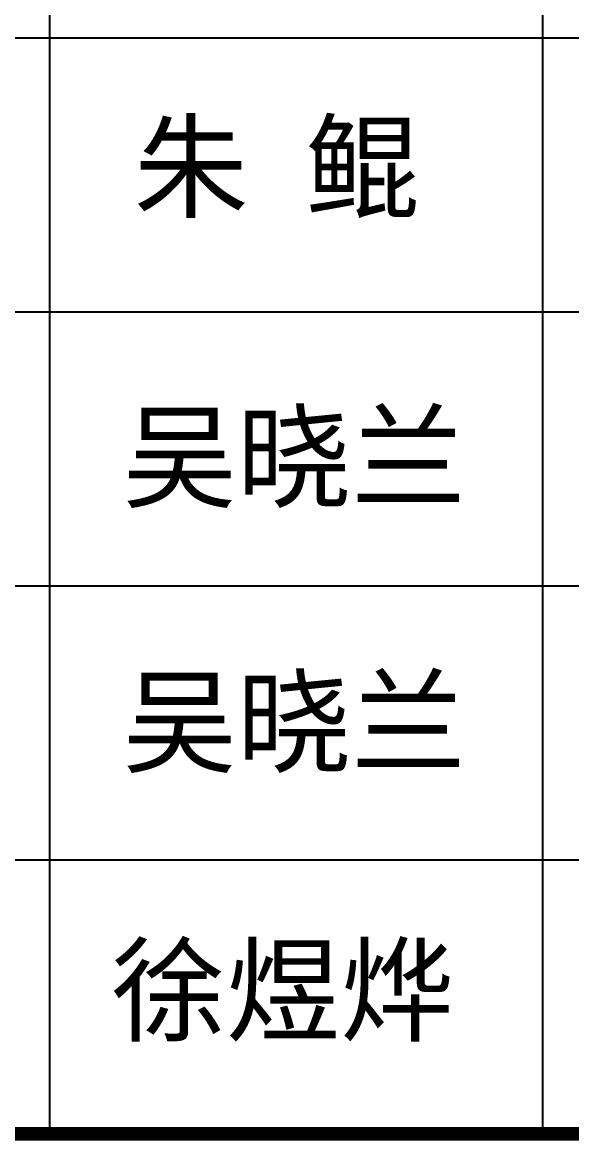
# Model space of a CAD drawing. Extents: x 1728470 to 1835391, y -157368 to 197905.
# Drawn here: x 1812204 to 1814410, y -4649 to -160 of the extents above; entities that cross this region are included whole.
import ezdxf

# ---------------------------------------------------------------- set-up
doc = ezdxf.new("R2010")
doc.units = 0
doc.header["$LTSCALE"] = 1000
doc.header["$MEASUREMENT"] = 0
for name, color, linetype in [('PP-PM-TK', 7, 'CONTINUOUS'), ('PUB_TITLE', 4, 'CONTINUOUS'), ('签名', 255, 'CONTINUOUS')]:
    doc.layers.add(name, color=color, linetype=linetype)
doc.styles.add('-黑体', font='simhei.ttf', dxfattribs={"width": 0.8})

msp = doc.modelspace()

# ---------------------------------------------------------------- linework, layer by layer
at = {"layer": 'PP-PM-TK', "color": 4, "const_width": 22}
msp.add_lwpolyline([(1810224.8, -4621.7), (1816274.8, -4621.7)], dxfattribs=at)
at = {"layer": 'PUB_TITLE', "color": 4}
for p, q in [((1812314.8, -4621.7), (1812314.8, 3078.3)), ((1814294.8, -4621.7), (1814294.8, 3078.3)), ((1810224.8, -221.7), (1816274.8, -221.7)), ((1810224.8, -1321.7), (1816274.8, -1321.7)), ((1810224.8, -2421.7), (1816274.8, -2421.7)), ((1810224.8, -3521.7), (1816274.8, -3521.7)), ((1810224.8, -4621.7), (1816274.8, -4621.7))]:
    msp.add_line(p, q, dxfattribs=at)
at = {"layer": 'PUB_TITLE', "color": 4, "const_width": 55}
msp.add_lwpolyline([(1810224.8, -4621.7), (1816274.8, -4621.7)], dxfattribs=at)

# ---------------------------------------------------------------- texts
at = {"layer": '签名', "linetype": 'CONTINUOUS', "style": '-黑体'}
for s, p in [('朱 鲲', (1812651.6, -908.7)), ('吴晓兰', (1812606.9, -2072.6)), ('吴晓兰', (1812606.9, -3136.3)), ('徐煜烨', (1812562, -4214.1))]:
    msp.add_text(s, height=336.6, dxfattribs=at).set_placement(p)

doc.saveas('drawing.dxf')
